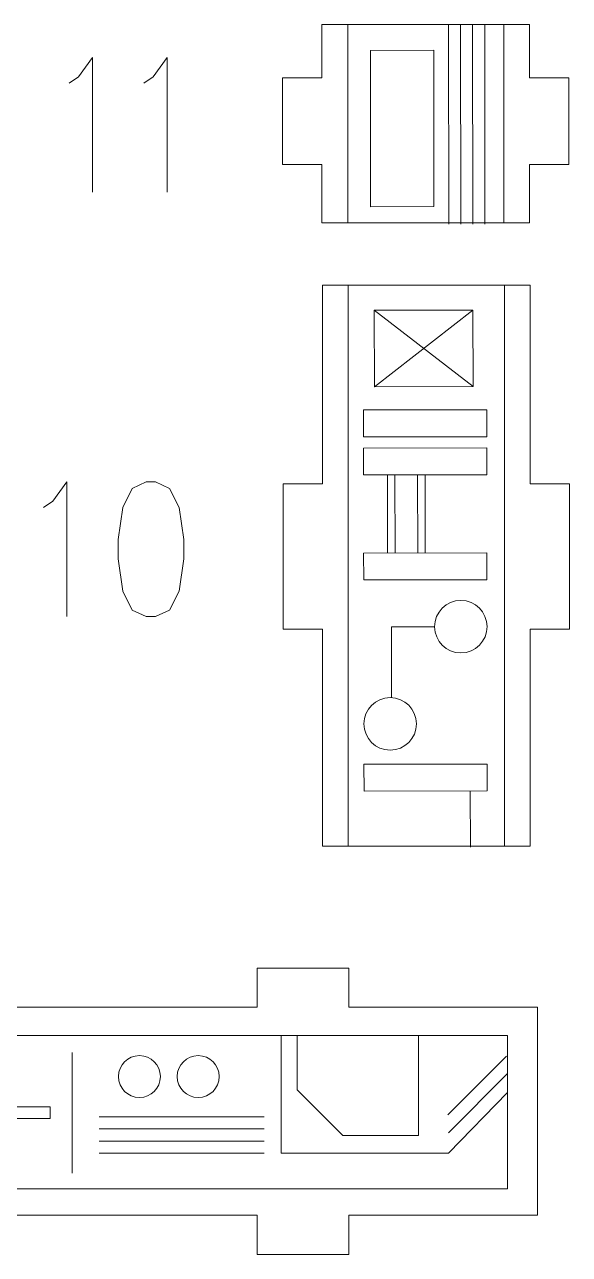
# Model space of a CAD drawing. Header units: inches. Extents: x -7 to 6.8, y -5.2 to 5.1.
# Drawn here: x 5.039 to 6.842, y -5.23 to -1.161 of the extents above; entities that cross this region are included whole.
import ezdxf

# ---------------------------------------------------------------- set-up
doc = ezdxf.new("R2010")
doc.units = ezdxf.units.IN
doc.header["$MEASUREMENT"] = 0
doc.layers.add('Layer 1', color=7, linetype='Continuous')

msp = doc.modelspace()

# ---------------------------------------------------------------- linework, layer by layer
at = {"layer": 'Layer 1', "lineweight": 9}
for points, knots in [([(6.1915, -1.1611), (6.1915, -1.1611), (6.0225, -1.1611), (6.0225, -1.1611), (6.0225, -1.1611), (6.0225, -1.1611), (6.0225, -1.3374), (6.0225, -1.3374), (6.0225, -1.3374), (6.0225, -1.3374), (5.8925, -1.3374), (5.8925, -1.3374), (5.8925, -1.3374), (5.8925, -1.3374), (5.8925, -1.6237), (5.8925, -1.6237), (5.8925, -1.6237), (5.8925, -1.6237), (6.0225, -1.6237), (6.0225, -1.6237), (6.0225, -1.6237), (6.0225, -1.6237), (6.0225, -1.8172), (6.0225, -1.8172), (6.0225, -1.8172), (6.0225, -1.8172), (6.1915, -1.8172), (6.1915, -1.8172)], [0, 0, 0, 0, 0.125, 0.125, 0.125, 0.125, 0.25, 0.25, 0.25, 0.25, 0.375, 0.375, 0.375, 0.375, 0.5, 0.5, 0.5, 0.5, 0.625, 0.625, 0.625, 0.625, 0.75, 0.75, 0.75, 0.75, 1, 1, 1, 1]), ([(6.541, -1.8172), (6.541, -1.8172), (6.71, -1.8172), (6.71, -1.8172), (6.71, -1.8172), (6.71, -1.8172), (6.71, -1.6237), (6.71, -1.6237), (6.71, -1.6237), (6.71, -1.6237), (6.84, -1.6237), (6.84, -1.6237), (6.84, -1.6237), (6.84, -1.6237), (6.84, -1.3374), (6.84, -1.3374), (6.84, -1.3374), (6.84, -1.3374), (6.71, -1.3374), (6.71, -1.3374), (6.71, -1.3374), (6.71, -1.3374), (6.71, -1.1611), (6.71, -1.1611), (6.71, -1.1611), (6.71, -1.1611), (6.541, -1.1611), (6.541, -1.1611)], [0, 0, 0, 0, 0.125, 0.125, 0.125, 0.125, 0.25, 0.25, 0.25, 0.25, 0.375, 0.375, 0.375, 0.375, 0.5, 0.5, 0.5, 0.5, 0.625, 0.625, 0.625, 0.625, 0.75, 0.75, 0.75, 0.75, 1, 1, 1, 1]), ([(6.1915, -2.0235), (6.1915, -2.0235), (6.0244, -2.0235), (6.0244, -2.0235), (6.0244, -2.0235), (6.0244, -2.0235), (6.0244, -2.6806), (6.0244, -2.6806), (6.0244, -2.6806), (6.0244, -2.6806), (5.8944, -2.6806), (5.8944, -2.6806), (5.8944, -2.6806), (5.8944, -2.6806), (5.8944, -3.1616), (5.8944, -3.1616), (5.8944, -3.1616), (5.8944, -3.1616), (6.0244, -3.1616), (6.0244, -3.1616), (6.0244, -3.1616), (6.0244, -3.1616), (6.0244, -3.879), (6.0244, -3.879), (6.0244, -3.879), (6.0244, -3.879), (6.1915, -3.879), (6.1915, -3.879)], [0, 0, 0, 0, 0.125, 0.125, 0.125, 0.125, 0.25, 0.25, 0.25, 0.25, 0.375, 0.375, 0.375, 0.375, 0.5, 0.5, 0.5, 0.5, 0.625, 0.625, 0.625, 0.625, 0.75, 0.75, 0.75, 0.75, 1, 1, 1, 1]), ([(6.541, -3.879), (6.541, -3.879), (6.7119, -3.879), (6.7119, -3.879), (6.7119, -3.879), (6.7119, -3.879), (6.7119, -3.1616), (6.7119, -3.1616), (6.7119, -3.1616), (6.7119, -3.1616), (6.8419, -3.1616), (6.8419, -3.1616), (6.8419, -3.1616), (6.8419, -3.1616), (6.8419, -2.6806), (6.8419, -2.6806), (6.8419, -2.6806), (6.8419, -2.6806), (6.7119, -2.6806), (6.7119, -2.6806), (6.7119, -2.6806), (6.7119, -2.6806), (6.7119, -2.0235), (6.7119, -2.0235), (6.7119, -2.0235), (6.7119, -2.0235), (6.541, -2.0235), (6.541, -2.0235)], [0, 0, 0, 0, 0.125, 0.125, 0.125, 0.125, 0.25, 0.25, 0.25, 0.25, 0.375, 0.375, 0.375, 0.375, 0.5, 0.5, 0.5, 0.5, 0.625, 0.625, 0.625, 0.625, 0.75, 0.75, 0.75, 0.75, 1, 1, 1, 1]), ([(6.7365, -4.581), (6.7365, -4.581), (6.7365, -4.4121), (6.7365, -4.4121), (6.7365, -4.4121), (6.7365, -4.4121), (6.1115, -4.4121), (6.1115, -4.4121), (6.1115, -4.4121), (6.1115, -4.4121), (6.1115, -4.2821), (6.1115, -4.2821), (6.1115, -4.2821), (6.1115, -4.2821), (5.8084, -4.2821), (5.8084, -4.2821), (5.8084, -4.2821), (5.8084, -4.2821), (5.8084, -4.4121), (5.8084, -4.4121), (5.8084, -4.4121), (5.8084, -4.4121), (4.6873, -4.4121), (4.6873, -4.4121)], [0, 0, 0, 0, 0.142857, 0.142857, 0.142857, 0.142857, 0.285714, 0.285714, 0.285714, 0.285714, 0.428571, 0.428571, 0.428571, 0.428571, 0.571429, 0.571429, 0.571429, 0.571429, 0.714286, 0.714286, 0.714286, 0.714286, 1, 1, 1, 1]), ([(4.6862, -5.0995), (4.6862, -5.0995), (5.8084, -5.0995), (5.8084, -5.0995), (5.8084, -5.0995), (5.8084, -5.0995), (5.8084, -5.2295), (5.8084, -5.2295), (5.8084, -5.2295), (5.8084, -5.2295), (6.1115, -5.2295), (6.1115, -5.2295), (6.1115, -5.2295), (6.1115, -5.2295), (6.1115, -5.0995), (6.1115, -5.0995), (6.1115, -5.0995), (6.1115, -5.0995), (6.7365, -5.0995), (6.7365, -5.0995), (6.7365, -5.0995), (6.7365, -5.0995), (6.7365, -4.9306), (6.7365, -4.9306)], [0, 0, 0, 0, 0.142857, 0.142857, 0.142857, 0.142857, 0.285714, 0.285714, 0.285714, 0.285714, 0.428571, 0.428571, 0.428571, 0.428571, 0.571429, 0.571429, 0.571429, 0.571429, 0.714286, 0.714286, 0.714286, 0.714286, 1, 1, 1, 1])]:
    msp.add_open_spline(points, degree=3, knots=knots, dxfattribs=at)
at = {"layer": 'Layer 1', "color": 1, "lineweight": 9}
for points in [[(6.108, -1.8172), (6.108, -1.8172), (6.108, -1.1611), (6.108, -1.1611)], [(6.2136, -1.1611), (6.2136, -1.1611), (6.1915, -1.1611), (6.1915, -1.1611)], [(6.541, -1.1611), (6.541, -1.1611), (6.5189, -1.1611), (6.5189, -1.1611)], [(6.6249, -1.8172), (6.6249, -1.8172), (6.6249, -1.1611), (6.6249, -1.1611)], [(6.2136, -1.8172), (6.2136, -1.8172), (6.1915, -1.8172), (6.1915, -1.8172)], [(6.541, -1.8172), (6.541, -1.8172), (6.5189, -1.8172), (6.5189, -1.8172)], [(6.11, -3.879), (6.11, -3.879), (6.11, -2.0235), (6.11, -2.0235)], [(6.2136, -2.0235), (6.2136, -2.0235), (6.1915, -2.0235), (6.1915, -2.0235)], [(6.541, -2.0235), (6.541, -2.0235), (6.5189, -2.0235), (6.5189, -2.0235)], [(6.6268, -3.879), (6.6268, -3.879), (6.6268, -2.0235), (6.6268, -2.0235)], [(6.2136, -3.879), (6.2136, -3.879), (6.1915, -3.879), (6.1915, -3.879)], [(6.541, -3.879), (6.541, -3.879), (6.5189, -3.879), (6.5189, -3.879)], [(6.7367, -4.6032), (6.7367, -4.6032), (6.7368, -4.581), (6.7368, -4.581)], [(6.7362, -4.9306), (6.7362, -4.9306), (6.7363, -4.9084), (6.7363, -4.9084)]]:
    msp.add_open_spline(points, degree=3, dxfattribs=at)
at = {"layer": 'Layer 1', "lineweight": 9}
for points in [[(6.5189, -1.1611), (6.5189, -1.1611), (6.2136, -1.1611), (6.2136, -1.1611)], [(6.2136, -1.8172), (6.2136, -1.8172), (6.5189, -1.8172), (6.5189, -1.8172)], [(6.5189, -2.0235), (6.5189, -2.0235), (6.2136, -2.0235), (6.2136, -2.0235)], [(6.2136, -3.879), (6.2136, -3.879), (6.5189, -3.879), (6.5189, -3.879)], [(6.7365, -4.9084), (6.7365, -4.9084), (6.7365, -4.6032), (6.7365, -4.6032)]]:
    msp.add_open_spline(points, degree=3, dxfattribs=at)
at = {"layer": 'Layer 1', "color": 5, "lineweight": 9}
for points in [[(6.4425, -1.8214), (6.4425, -1.8214), (6.4416, -1.1614), (6.4416, -1.1614)], [(6.4825, -1.8213), (6.4825, -1.8213), (6.4816, -1.1613), (6.4816, -1.1613)], [(6.5225, -1.8212), (6.5225, -1.8212), (6.5216, -1.1612), (6.5216, -1.1612)], [(6.5625, -1.8211), (6.5625, -1.8211), (6.5616, -1.1611), (6.5616, -1.1611)], [(6.1962, -2.1059), (6.1962, -2.1059), (6.523, -2.3588), (6.523, -2.3588)], [(6.1966, -2.3594), (6.1966, -2.3594), (6.5226, -2.1054), (6.5226, -2.1054)], [(6.2395, -2.6509), (6.2395, -2.6509), (6.2399, -2.9092), (6.2399, -2.9092)], [(6.2645, -2.6509), (6.2645, -2.6509), (6.2649, -2.9091), (6.2649, -2.9091)], [(6.3395, -2.6507), (6.3395, -2.6507), (6.3399, -2.909), (6.3399, -2.909)], [(6.3645, -2.6507), (6.3645, -2.6507), (6.365, -2.909), (6.365, -2.909)], [(6.5138, -3.6966), (6.5138, -3.6966), (6.5141, -3.8821), (6.5141, -3.8821)], [(6.3424, -4.8357), (6.3424, -4.8357), (6.3424, -4.5058), (6.3424, -4.5058)], [(5.1965, -4.5614), (5.1965, -4.5614), (5.1965, -4.9607), (5.1965, -4.9607)], [(6.4395, -4.768), (6.4395, -4.768), (6.6339, -4.5735), (6.6339, -4.5735)], [(6.4412, -4.827), (6.4412, -4.827), (6.6356, -4.6326), (6.6356, -4.6326)], [(5.2858, -4.7745), (5.2858, -4.7745), (5.832, -4.7745), (5.832, -4.7745)], [(5.2858, -4.8145), (5.2858, -4.8145), (5.832, -4.8145), (5.832, -4.8145)], [(5.2858, -4.8545), (5.2858, -4.8545), (5.832, -4.8545), (5.832, -4.8545)], [(5.2858, -4.8945), (5.2858, -4.8945), (5.832, -4.8945), (5.832, -4.8945)]]:
    msp.add_open_spline(points, degree=3, dxfattribs=at)
at = {"layer": 'Layer 1', "color": 1, "lineweight": 9}
for points, knots in [([(6.1835, -1.7638), (6.1835, -1.7638), (6.1832, -1.2472), (6.1832, -1.2472), (6.1832, -1.2472), (6.1832, -1.2472), (6.3932, -1.2461), (6.3932, -1.2461), (6.3932, -1.2461), (6.3932, -1.2461), (6.3935, -1.7627), (6.3935, -1.7627), (6.3935, -1.7627), (6.3935, -1.7627), (6.1835, -1.7638), (6.1835, -1.7638)], [0, 0, 0, 0, 0.2, 0.2, 0.2, 0.2, 0.4, 0.4, 0.4, 0.4, 0.6, 0.6, 0.6, 0.6, 1, 1, 1, 1]), ([(5.1861, -1.3553), (5.1861, -1.3553), (5.2172, -1.3337), (5.2172, -1.3337), (5.2172, -1.3337), (5.2172, -1.3337), (5.2637, -1.2699), (5.2637, -1.2699), (5.2637, -1.2699), (5.2637, -1.2699), (5.2637, -1.716), (5.2637, -1.716)], [0, 0, 0, 0, 0.25, 0.25, 0.25, 0.25, 0.5, 0.5, 0.5, 0.5, 1, 1, 1, 1]), ([(5.4335, -1.3553), (5.4335, -1.3553), (5.4646, -1.3337), (5.4646, -1.3337), (5.4646, -1.3337), (5.4646, -1.3337), (5.511, -1.2699), (5.511, -1.2699), (5.511, -1.2699), (5.511, -1.2699), (5.511, -1.716), (5.511, -1.716)], [0, 0, 0, 0, 0.25, 0.25, 0.25, 0.25, 0.5, 0.5, 0.5, 0.5, 1, 1, 1, 1]), ([(6.1966, -2.3594), (6.1966, -2.3594), (6.1962, -2.1059), (6.1962, -2.1059), (6.1962, -2.1059), (6.1962, -2.1059), (6.5226, -2.1054), (6.5226, -2.1054), (6.5226, -2.1054), (6.5226, -2.1054), (6.523, -2.3588), (6.523, -2.3588), (6.523, -2.3588), (6.523, -2.3588), (6.1966, -2.3594), (6.1966, -2.3594)], [0, 0, 0, 0, 0.2, 0.2, 0.2, 0.2, 0.4, 0.4, 0.4, 0.4, 0.6, 0.6, 0.6, 0.6, 1, 1, 1, 1]), ([(5.1011, -2.7591), (5.1011, -2.7591), (5.1322, -2.7374), (5.1322, -2.7374), (5.1322, -2.7374), (5.1322, -2.7374), (5.1786, -2.6737), (5.1786, -2.6737), (5.1786, -2.6737), (5.1786, -2.6737), (5.1786, -3.1197), (5.1786, -3.1197)], [0, 0, 0, 0, 0.25, 0.25, 0.25, 0.25, 0.5, 0.5, 0.5, 0.5, 1, 1, 1, 1]), ([(5.4413, -2.6737), (5.4413, -2.6737), (5.3949, -2.6953), (5.3949, -2.6953), (5.3949, -2.6953), (5.3949, -2.6953), (5.3643, -2.7591), (5.3643, -2.7591), (5.3643, -2.7591), (5.3643, -2.7591), (5.3485, -2.8648), (5.3485, -2.8648), (5.3485, -2.8648), (5.3485, -2.8648), (5.3485, -2.9286), (5.3485, -2.9286), (5.3485, -2.9286), (5.3485, -2.9286), (5.3643, -3.035), (5.3643, -3.035), (5.3643, -3.035), (5.3643, -3.035), (5.3949, -3.0987), (5.3949, -3.0987), (5.3949, -3.0987), (5.3949, -3.0987), (5.4413, -3.1197), (5.4413, -3.1197), (5.4413, -3.1197), (5.4413, -3.1197), (5.4724, -3.1197), (5.4724, -3.1197), (5.4724, -3.1197), (5.4724, -3.1197), (5.5188, -3.0987), (5.5188, -3.0987), (5.5188, -3.0987), (5.5188, -3.0987), (5.5499, -3.035), (5.5499, -3.035), (5.5499, -3.035), (5.5499, -3.035), (5.5653, -2.9286), (5.5653, -2.9286), (5.5653, -2.9286), (5.5653, -2.9286), (5.5653, -2.8648), (5.5653, -2.8648), (5.5653, -2.8648), (5.5653, -2.8648), (5.5499, -2.7591), (5.5499, -2.7591), (5.5499, -2.7591), (5.5499, -2.7591), (5.5188, -2.6953), (5.5188, -2.6953), (5.5188, -2.6953), (5.5188, -2.6953), (5.4724, -2.6737), (5.4724, -2.6737), (5.4724, -2.6737), (5.4724, -2.6737), (5.4413, -2.6737), (5.4413, -2.6737)], [0, 0, 0, 0, 0.058824, 0.058824, 0.058824, 0.058824, 0.117647, 0.117647, 0.117647, 0.117647, 0.176471, 0.176471, 0.176471, 0.176471, 0.235294, 0.235294, 0.235294, 0.235294, 0.294118, 0.294118, 0.294118, 0.294118, 0.352941, 0.352941, 0.352941, 0.352941, 0.411765, 0.411765, 0.411765, 0.411765, 0.470588, 0.470588, 0.470588, 0.470588, 0.529412, 0.529412, 0.529412, 0.529412, 0.588235, 0.588235, 0.588235, 0.588235, 0.647059, 0.647059, 0.647059, 0.647059, 0.705882, 0.705882, 0.705882, 0.705882, 0.764706, 0.764706, 0.764706, 0.764706, 0.823529, 0.823529, 0.823529, 0.823529, 0.882353, 0.882353, 0.882353, 0.882353, 1, 1, 1, 1]), ([(6.3957, -3.1531), (6.3958, -3.201), (6.4347, -3.2398), (6.4827, -3.2398), (6.4827, -3.2398), (6.5306, -3.2397), (6.5694, -3.2008), (6.5694, -3.1528), (6.5694, -3.1528), (6.5693, -3.1049), (6.5304, -3.0661), (6.4824, -3.0661), (6.4824, -3.0661), (6.4345, -3.0662), (6.3956, -3.1051), (6.3957, -3.1531)], [0, 0, 0, 0, 0.2, 0.2, 0.2, 0.2, 0.4, 0.4, 0.4, 0.4, 0.6, 0.6, 0.6, 0.6, 1, 1, 1, 1]), ([(6.1618, -3.4747), (6.1619, -3.5226), (6.2008, -3.5614), (6.2488, -3.5614), (6.2488, -3.5614), (6.2967, -3.5613), (6.3355, -3.5224), (6.3355, -3.4744), (6.3355, -3.4744), (6.3354, -3.4265), (6.2965, -3.3876), (6.2485, -3.3877), (6.2485, -3.3877), (6.2006, -3.3878), (6.1618, -3.4267), (6.1618, -3.4747)], [0, 0, 0, 0, 0.2, 0.2, 0.2, 0.2, 0.4, 0.4, 0.4, 0.4, 0.6, 0.6, 0.6, 0.6, 1, 1, 1, 1]), ([(6.6374, -4.5058), (6.6374, -4.5058), (2.016, -4.5058), (2.016, -4.5058), (2.016, -4.5058), (2.016, -4.5058), (2.016, -5.0128), (2.016, -5.0128), (2.016, -5.0128), (2.016, -5.0128), (6.6374, -5.0128), (6.6374, -5.0128), (6.6374, -5.0128), (6.6374, -5.0128), (6.6374, -4.5058), (6.6374, -4.5058)], [0, 0, 0, 0, 0.2, 0.2, 0.2, 0.2, 0.4, 0.4, 0.4, 0.4, 0.6, 0.6, 0.6, 0.6, 1, 1, 1, 1]), ([(6.3424, -4.8947), (6.3424, -4.8947), (5.8875, -4.8947), (5.8875, -4.8947), (5.8875, -4.8947), (5.8875, -4.8947), (5.8875, -4.5058), (5.8875, -4.5058)], [0, 0, 0, 0, 0.333333, 0.333333, 0.333333, 0.333333, 1, 1, 1, 1]), ([(6.3424, -4.8947), (6.3424, -4.8947), (6.442, -4.8947), (6.442, -4.8947), (6.442, -4.8947), (6.442, -4.8947), (6.6374, -4.6942), (6.6374, -4.6942)], [0, 0, 0, 0, 0.333333, 0.333333, 0.333333, 0.333333, 1, 1, 1, 1]), ([(3.9257, -4.7419), (3.9257, -4.7419), (5.1236, -4.7419), (5.1236, -4.7419), (5.1236, -4.7419), (5.1236, -4.7419), (5.1236, -4.7801), (5.1236, -4.7801), (5.1236, -4.7801), (5.1236, -4.7801), (3.9257, -4.7801), (3.9257, -4.7801), (3.9257, -4.7801), (3.9257, -4.7801), (3.9257, -4.7419), (3.9257, -4.7419)], [0, 0, 0, 0, 0.2, 0.2, 0.2, 0.2, 0.4, 0.4, 0.4, 0.4, 0.6, 0.6, 0.6, 0.6, 1, 1, 1, 1])]:
    msp.add_open_spline(points, degree=3, knots=knots, dxfattribs=at)
at = {"layer": 'Layer 1', "color": 5, "lineweight": 9}
for points, knots in [([(6.1603, -2.5251), (6.1603, -2.5251), (6.1602, -2.4361), (6.1602, -2.4361), (6.1602, -2.4361), (6.1602, -2.4361), (6.5682, -2.4355), (6.5682, -2.4355), (6.5682, -2.4355), (6.5682, -2.4355), (6.5684, -2.5245), (6.5684, -2.5245), (6.5684, -2.5245), (6.5684, -2.5245), (6.1603, -2.5251), (6.1603, -2.5251)], [0, 0, 0, 0, 0.2, 0.2, 0.2, 0.2, 0.4, 0.4, 0.4, 0.4, 0.6, 0.6, 0.6, 0.6, 1, 1, 1, 1]), ([(6.1605, -2.651), (6.1605, -2.651), (6.1604, -2.562), (6.1604, -2.562), (6.1604, -2.562), (6.1604, -2.562), (6.5684, -2.5614), (6.5684, -2.5614), (6.5684, -2.5614), (6.5684, -2.5614), (6.5686, -2.6504), (6.5686, -2.6504), (6.5686, -2.6504), (6.5686, -2.6504), (6.1605, -2.651), (6.1605, -2.651)], [0, 0, 0, 0, 0.2, 0.2, 0.2, 0.2, 0.4, 0.4, 0.4, 0.4, 0.6, 0.6, 0.6, 0.6, 1, 1, 1, 1]), ([(6.1611, -2.9983), (6.1611, -2.9983), (6.1609, -2.9093), (6.1609, -2.9093), (6.1609, -2.9093), (6.1609, -2.9093), (6.569, -2.9086), (6.569, -2.9086), (6.569, -2.9086), (6.569, -2.9086), (6.5691, -2.9976), (6.5691, -2.9976), (6.5691, -2.9976), (6.5691, -2.9976), (6.1611, -2.9983), (6.1611, -2.9983)], [0, 0, 0, 0, 0.2, 0.2, 0.2, 0.2, 0.4, 0.4, 0.4, 0.4, 0.6, 0.6, 0.6, 0.6, 1, 1, 1, 1]), ([(6.3957, -3.1531), (6.3957, -3.1531), (6.2525, -3.1533), (6.2525, -3.1533), (6.2525, -3.1533), (6.2525, -3.1533), (6.2529, -3.3877), (6.2529, -3.3877)], [0, 0, 0, 0, 0.333333, 0.333333, 0.333333, 0.333333, 1, 1, 1, 1]), ([(6.1622, -3.6971), (6.1622, -3.6971), (6.162, -3.6082), (6.162, -3.6082), (6.162, -3.6082), (6.162, -3.6082), (6.5701, -3.6075), (6.5701, -3.6075), (6.5701, -3.6075), (6.5701, -3.6075), (6.5702, -3.6965), (6.5702, -3.6965), (6.5702, -3.6965), (6.5702, -3.6965), (6.1622, -3.6971), (6.1622, -3.6971)], [0, 0, 0, 0, 0.2, 0.2, 0.2, 0.2, 0.4, 0.4, 0.4, 0.4, 0.6, 0.6, 0.6, 0.6, 1, 1, 1, 1]), ([(6.3424, -4.8357), (6.3424, -4.8357), (6.0924, -4.8357), (6.0924, -4.8357), (6.0924, -4.8357), (6.0924, -4.8357), (5.9413, -4.6846), (5.9413, -4.6846), (5.9413, -4.6846), (5.9413, -4.6846), (5.9413, -4.5058), (5.9413, -4.5058)], [0, 0, 0, 0, 0.25, 0.25, 0.25, 0.25, 0.5, 0.5, 0.5, 0.5, 1, 1, 1, 1]), ([(5.4188, -4.5718), (5.3804, -4.5718), (5.3493, -4.6029), (5.3493, -4.6412), (5.3493, -4.6412), (5.3493, -4.6796), (5.3804, -4.7107), (5.4188, -4.7107), (5.4188, -4.7107), (5.4571, -4.7107), (5.4882, -4.6796), (5.4882, -4.6412), (5.4882, -4.6412), (5.4882, -4.6029), (5.4571, -4.5718), (5.4188, -4.5718)], [0, 0, 0, 0, 0.2, 0.2, 0.2, 0.2, 0.4, 0.4, 0.4, 0.4, 0.6, 0.6, 0.6, 0.6, 1, 1, 1, 1]), ([(5.6132, -4.5718), (5.5749, -4.5718), (5.5438, -4.6029), (5.5438, -4.6412), (5.5438, -4.6412), (5.5438, -4.6796), (5.5749, -4.7107), (5.6132, -4.7107), (5.6132, -4.7107), (5.6516, -4.7107), (5.6827, -4.6796), (5.6827, -4.6412), (5.6827, -4.6412), (5.6827, -4.6029), (5.6516, -4.5718), (5.6132, -4.5718)], [0, 0, 0, 0, 0.2, 0.2, 0.2, 0.2, 0.4, 0.4, 0.4, 0.4, 0.6, 0.6, 0.6, 0.6, 1, 1, 1, 1])]:
    msp.add_open_spline(points, degree=3, knots=knots, dxfattribs=at)

doc.saveas('drawing.dxf')
